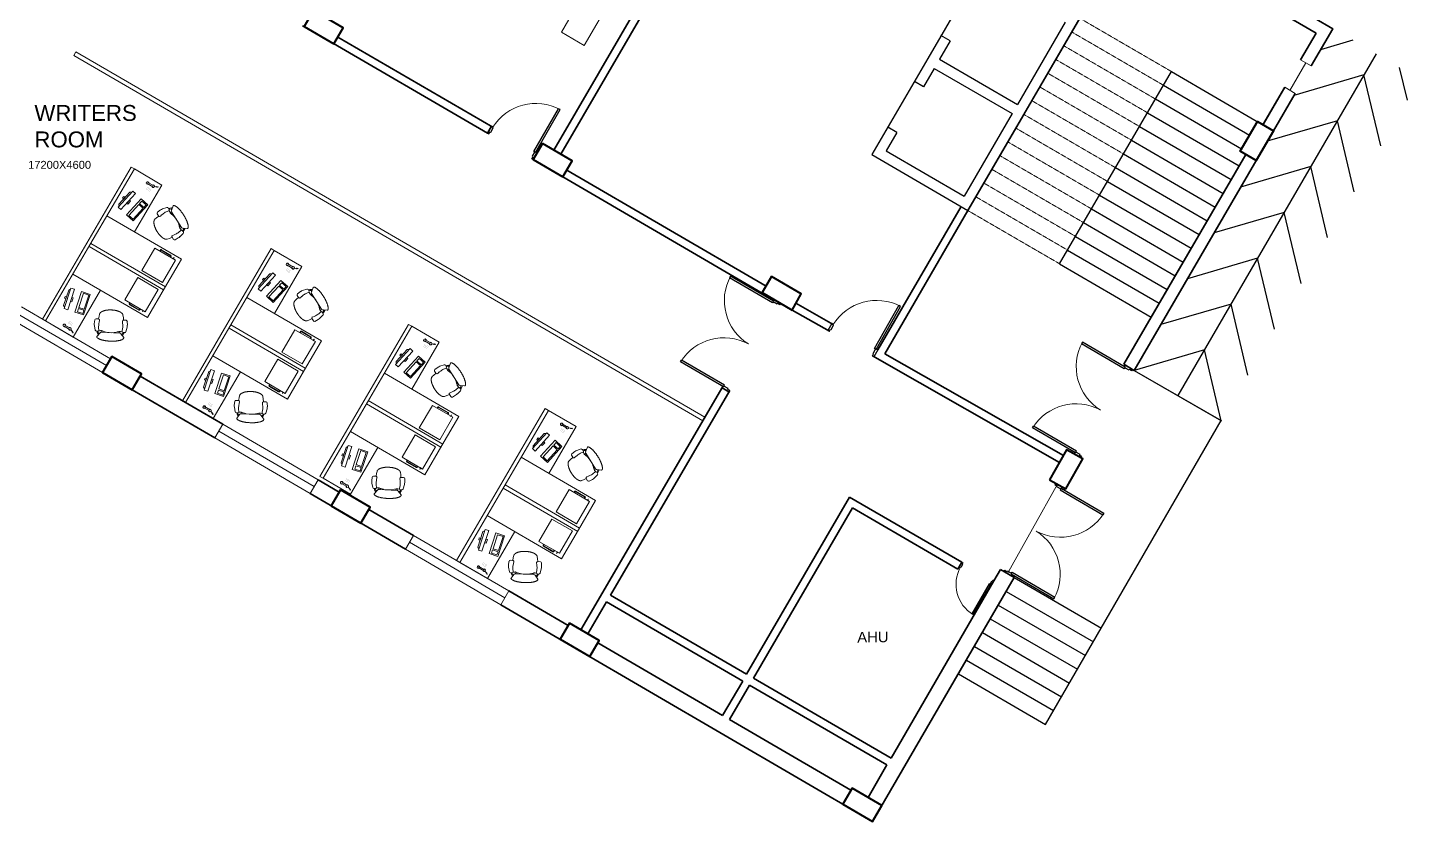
# Model space of a CAD drawing. Header units: inches. Extents: x 5 to 136470, y 9 to 138066.
# Drawn here: x 106682 to 132725, y 11605 to 26594 of the extents above; entities that cross this region are included whole.
import ezdxf

# ---------------------------------------------------------------- set-up
doc = ezdxf.new("R2010")
doc.units = ezdxf.units.IN
doc.header["$MEASUREMENT"] = 0
doc.linetypes.add('DASHED2', pattern=[9.525, 6.35, -3.175])
for name, color, linetype, lineweight in [('1', 7, 'Continuous', 35), ('A_COL', 250, 'Continuous', 40), ('A_ELE1', 250, 'Continuous', 20), ('A_WIN-DOR', 250, 'Continuous', 30), ('ABOVE', 252, 'DASHED2', 9), ('IG-Area', 250, 'Continuous', 30), ('partition', 253, 'Continuous', 5), ('SILL', 251, 'Continuous', 18), ('WINDOW', 252, 'Continuous', 15)]:
    doc.layers.add(name, color=color, linetype=linetype, lineweight=lineweight)
doc.layers.add('FURNITURE', color=253, linetype='Continuous', lineweight=5, transparency=0.05)
doc.styles.add('ROMANS', font='', dxfattribs={"width": 0.8})
doc.styles.get("Standard").update_dxf_attribs({"font": 'arial.ttf'})
doc.styles.get('ROMANS').set_extended_font_data('VNI-Avo')

# ---------------------------------------------------------------- blocks, each defined once
blk = doc.blocks.new('AP00XXXX$0$A$C53421247')
at = {"color": 0}
for p, q in [((82, 595), (83, 598)), ((82, 593), (82, 595)), ((140, 501), (82, 587)), ((83, 598), (85, 600)), ((85, 600), (87, 604)), ((87, 604), (90, 607)), ((90, 607), (92, 609)), ((92, 609), (95, 612)), ((95, 612), (99, 614)), ((99, 614), (103, 617)), ((103, 617), (106, 619)), ((106, 619), (111, 621)), ((111, 621), (115, 624)), ((115, 624), (120, 626)), ((120, 626), (126, 628)), ((126, 628), (132, 630)), ((132, 630), (137, 632)), ((137, 632), (144, 634)), ((144, 634), (149, 636)), ((149, 636), (157, 638)), ((157, 638), (163, 639)), ((163, 639), (170, 641)), ((170, 641), (178, 643)), ((178, 643), (186, 644)), ((186, 644), (194, 646)), ((194, 646), (202, 647)), ((202, 647), (210, 648)), ((210, 648), (219, 649)), ((219, 649), (227, 650)), ((227, 650), (236, 651)), ((236, 651), (245, 652)), ((245, 652), (254, 652)), ((254, 652), (263, 653)), ((263, 653), (273, 653)), ((273, 653), (282, 654)), ((282, 654), (292, 654)), ((292, 654), (302, 654)), ((302, 654), (311, 654)), ((311, 654), (321, 654)), ((321, 654), (331, 654)), ((331, 654), (341, 654)), ((341, 654), (351, 653)), ((351, 653), (361, 653)), ((361, 653), (371, 652)), ((371, 652), (381, 652)), ((381, 652), (390, 651)), ((390, 651), (401, 650)), ((401, 650), (410, 649)), ((410, 649), (420, 648)), ((420, 648), (430, 646)), ((430, 646), (439, 646)), ((439, 646), (449, 644)), ((449, 644), (458, 642)), ((458, 642), (468, 641)), ((468, 641), (477, 639)), ((477, 639), (486, 637)), ((486, 637), (495, 636)), ((495, 636), (504, 634)), ((504, 634), (513, 632)), ((513, 632), (520, 630)), ((520, 630), (529, 627)), ((529, 627), (537, 625)), ((537, 625), (545, 623)), ((545, 623), (552, 620)), ((552, 620), (559, 618)), ((559, 618), (566, 616)), ((566, 616), (573, 614)), ((573, 614), (580, 611)), ((580, 611), (586, 608)), ((586, 608), (592, 605)), ((592, 605), (597, 603)), ((597, 603), (603, 600)), ((603, 600), (608, 597)), ((608, 597), (613, 595)), ((613, 595), (617, 591)), ((617, 591), (621, 588)), ((621, 588), (625, 586)), ((625, 586), (629, 582)), ((629, 582), (632, 580)), ((632, 580), (635, 576)), ((2, 245), (0, 325)), ((7, 368), (36, 460)), ((90, 476), (63, 478)), ((73, 477), (80, 503)), ((80, 503), (99, 534)), ((95, 493), (93, 475)), ((113, 514), (95, 493)), ((97, 312), (98, 282)), ((99, 534), (115, 538)), ((113, 453), (100, 394)), ((120, 459), (111, 457)), ((127, 514), (113, 514)), ((123, 459), (120, 459)), ((145, 454), (123, 459)), ((134, 510), (127, 514)), ((151, 491), (140, 501)), ((160, 452), (145, 454)), ((165, 488), (151, 491)), ((168, 452), (160, 452)), ((166, 452), (165, 488)), ((550, 463), (165, 488)), ((184, 457), (168, 452)), ((255, 473), (184, 457)), ((195, 486), (192, 459)), ((264, 474), (255, 473)), ((327, 478), (264, 474)), ((373, 474), (327, 478)), ((434, 465), (373, 474)), ((461, 459), (434, 465)), ((496, 446), (461, 459)), ((529, 434), (496, 446)), ((520, 465), (518, 438)), ((545, 430), (529, 434)), ((545, 430), (550, 463)), ((564, 429), (545, 430)), ((550, 463), (564, 465)), ((564, 465), (576, 474)), ((588, 432), (564, 429)), ((576, 474), (643, 549)), ((585, 483), (591, 485)), ((591, 432), (588, 432)), ((591, 485), (604, 482)), ((597, 428), (591, 432)), ((595, 413), (600, 364)), ((604, 482), (620, 461)), ((618, 502), (606, 508)), ((633, 471), (618, 502)), ((620, 461), (621, 444)), ((650, 442), (623, 444)), ((636, 460), (633, 471)), ((635, 576), (637, 574)), ((638, 443), (636, 460)), ((637, 574), (639, 571)), ((639, 571), (641, 568)), ((641, 568), (642, 565)), ((642, 565), (643, 562)), ((643, 562), (644, 559)), ((644, 559), (645, 556)), ((645, 556), (645, 553)), ((690, 327), (673, 421)), ((26, 220), (76, 217)), ((83, 159), (80, 217)), ((90, 114), (83, 159)), ((90, 111), (90, 114)), ((90, 110), (90, 111)), ((91, 107), (90, 110)), ((92, 105), (91, 107)), ((92, 102), (92, 105)), ((93, 100), (92, 102)), ((94, 98), (93, 100)), ((95, 96), (94, 98)), ((96, 93), (95, 96)), ((97, 91), (96, 93)), ((99, 89), (97, 91)), ((98, 280), (103, 245)), ((100, 87), (99, 89)), ((101, 84), (100, 87)), ((103, 82), (101, 84)), ((105, 80), (103, 82)), ((107, 78), (105, 80)), ((109, 76), (107, 78)), ((111, 73), (109, 76)), ((113, 72), (111, 73)), ((116, 69), (113, 72)), ((118, 67), (116, 69)), ((120, 65), (118, 67)), ((123, 63), (120, 65)), ((125, 60), (123, 63)), ((128, 59), (125, 60)), ((132, 57), (128, 59)), ((135, 54), (132, 57)), ((138, 53), (135, 54)), ((141, 51), (138, 53)), ((144, 49), (141, 51)), ((148, 47), (144, 49)), ((151, 45), (148, 47)), ((155, 44), (151, 45)), ((158, 42), (155, 44)), ((162, 40), (158, 42)), ((165, 38), (162, 40)), ((169, 36), (165, 38)), ((173, 34), (169, 36)), ((178, 33), (173, 34)), ((182, 31), (178, 33)), ((186, 30), (182, 31)), ((190, 28), (186, 30)), ((194, 27), (190, 28)), ((199, 25), (194, 27)), ((204, 24), (199, 25)), ((207, 22), (204, 24)), ((212, 21), (207, 22)), ((217, 19), (212, 21)), ((221, 18), (217, 19)), ((226, 17), (221, 18)), ((231, 16), (226, 17)), ((236, 15), (231, 16)), ((241, 14), (236, 15)), ((246, 13), (241, 14)), ((250, 11), (246, 13)), ((256, 10), (250, 11)), ((261, 9), (256, 10)), ((266, 8), (261, 9)), ((271, 8), (266, 8)), ((276, 7), (271, 8)), ((281, 6), (276, 7)), ((287, 5), (281, 6)), ((291, 4), (287, 5)), ((297, 4), (291, 4)), ((302, 4), (297, 4)), ((307, 2), (302, 4)), ((313, 2), (307, 2)), ((318, 2), (313, 2)), ((323, 1), (318, 2)), ((328, 1), (323, 1)), ((334, 1), (328, 1)), ((339, 1), (334, 1)), ((344, 0), (339, 1)), ((350, 1), (344, 0)), ((356, 0), (350, 1)), ((360, 0), (356, 0)), ((366, 0), (360, 0)), ((371, 0), (366, 0)), ((376, 1), (371, 0)), ((382, 0), (376, 1)), ((387, 1), (382, 0)), ((392, 1), (387, 1)), ((397, 1), (392, 1)), ((402, 1), (397, 1)), ((407, 2), (402, 1)), ((412, 2), (407, 2)), ((417, 3), (412, 2)), ((423, 3), (417, 3)), ((427, 4), (423, 3)), ((432, 4), (427, 4)), ((437, 6), (432, 4)), ((442, 6), (437, 6)), ((447, 7), (442, 6)), ((451, 8), (447, 7)), ((455, 9), (451, 8)), ((460, 9), (455, 9)), ((465, 10), (460, 9)), ((469, 12), (465, 10)), ((474, 12), (469, 12)), ((478, 13), (474, 12)), ((482, 15), (478, 13)), ((486, 16), (482, 15)), ((490, 17), (486, 16)), ((494, 18), (490, 17)), ((498, 19), (494, 18)), ((502, 21), (498, 19)), ((506, 22), (502, 21)), ((510, 23), (506, 22)), ((514, 25), (510, 23)), ((517, 27), (514, 25)), ((520, 28), (517, 27)), ((524, 30), (520, 28)), ((528, 31), (524, 30)), ((530, 33), (528, 31)), ((533, 35), (530, 33)), ((537, 36), (533, 35)), ((539, 38), (537, 36)), ((542, 40), (539, 38)), ((545, 42), (542, 40)), ((547, 43), (545, 42)), ((550, 46), (547, 43)), ((552, 47), (550, 46)), ((555, 49), (552, 47)), ((557, 51), (555, 49)), ((559, 53), (557, 51)), ((561, 55), (559, 53)), ((563, 57), (561, 55)), ((565, 59), (563, 57)), ((567, 61), (565, 59)), ((568, 63), (567, 61)), ((569, 65), (568, 63)), ((571, 67), (569, 65)), ((572, 70), (571, 67)), ((573, 71), (572, 70)), ((574, 74), (573, 71)), ((575, 76), (574, 74)), ((576, 78), (575, 76)), ((577, 81), (576, 78)), ((577, 82), (590, 128)), ((577, 82), (577, 81)), ((588, 250), (580, 218)), ((593, 282), (588, 252)), ((590, 128), (600, 187)), ((602, 186), (655, 183)), ((682, 205), (691, 283))]:
    blk.add_line(p, q, dxfattribs=at)
for centre, radius, start, end in [((88, 591), 6.35, 164.3929, 214.029), ((153, 324), 152, 163.1174, 179.4456), ((60, 452), 25.4, 85.1777, 163.418), ((87, 451), 25.4, 6.3757, 85.1777), ((446, 342), 350, 171.2066, 184.7536), ((251, 353), 350, 348.2663, 1.8132), ((620, 418), 25.4, 85.208, 169.2349), ((620, 418), 25.4, 169.2349, 190.8913), ((638, 553), 6.35, 318.2555, 357.1149), ((648, 417), 25.4, 9.9024, 85.208), ((539, 300), 152, 353.5743, 9.9024), ((28, 245), 25.4, 180.1777, 266.5099), ((78, 242), 25.4, 266.5099, 4.8356), ((124, 283), 25.4, 182.6801, 187.8199), ((604, 212), 25.4, 165.2, 266.5099), ((563, 256), 25.4, 345.2, 350.3398), ((657, 209), 25.4, 266.5099, 353.5743)]:
    blk.add_arc(centre, radius, start, end, dxfattribs=at)
blk = doc.blocks.new('A$C7b2e77e3')
for p, q in [((66694, 16221), (65639, 14405)), ((68509, 15166), (66399, 11533)), ((67454, 13350), (68509, 15166)), ((68236, 15094), (67332, 13537)), ((73283, 14970), (72874, 14266)), ((66063, 14737), (65862, 14391)), ((66063, 14737), (65890, 14838)), ((72678, 14380), (72947, 14842)), ((73662, 14750), (73051, 14571)), ((65639, 14405), (64584, 12590)), ((65862, 14391), (67332, 13537)), ((74105, 14493), (70360, 8040)), ((65761, 14219), (65560, 13873)), ((65761, 14219), (67231, 13364)), ((68128, 10529), (70238, 14160)), ((70238, 14160), (71967, 13155)), ((73873, 14094), (72549, 13706)), ((74192, 12753), (73873, 14094)), ((74694, 13618), (74547, 14236)), ((65560, 13873), (65387, 13973)), ((70087, 13901), (71713, 12956)), ((71967, 13155), (72377, 13861)), ((72573, 13747), (69538, 8517)), ((69936, 13641), (71562, 12697)), ((67231, 13364), (66327, 11808)), ((66399, 11535), (67454, 13350)), ((67454, 13350), (66399, 11535)), ((69786, 13382), (71515, 12377)), ((65058, 13008), (64885, 13109)), ((69635, 13123), (71364, 12118)), ((73371, 13229), (72047, 12841)), ((73690, 11888), (73371, 13229)), ((65058, 13008), (64857, 12662)), ((69484, 12863), (71214, 11858)), ((64584, 12590), (66399, 11535)), ((64857, 12662), (66327, 11808)), ((69334, 12604), (71063, 11599)), ((69857, 9524), (71641, 12593)), ((69183, 12344), (70912, 11340)), ((72869, 12364), (71546, 11976)), ((73188, 11023), (72869, 12364)), ((69032, 12085), (70761, 11080)), ((68881, 11826), (70611, 10821)), ((68731, 11566), (70460, 10562)), ((72367, 11499), (71044, 11111)), ((72686, 10158), (72367, 11499)), ((68580, 11307), (70309, 10302)), ((68429, 11047), (70159, 10043)), ((68279, 10788), (70008, 9783)), ((68128, 10529), (69857, 9524)), ((71865, 10634), (70542, 10246)), ((72184, 9293), (71865, 10634)), ((71364, 9769), (70040, 9381)), ((71682, 8428), (71364, 9769)), ((70862, 8905), (69538, 8517)), ((71180, 7563), (70862, 8905)), ((69538, 8517), (71182, 7563)), ((69538, 8517), (71177, 7570)), ((67863, 1833), (71177, 7570)), ((67273, 4603), (68917, 3650)), ((67122, 4344), (68766, 3391)), ((66972, 4084), (68616, 3131)), ((66821, 3824), (68465, 2872)), ((66671, 3565), (68315, 2612)), ((66520, 3305), (68164, 2353)), ((66370, 3046), (68014, 2093)), ((66220, 2786), (67863, 1833))]:
    blk.add_line(p, q)
at = {"layer": '1'}
for p, q in [((58585, 12672), (61997, 18545)), ((58715, 12597), (62127, 18470)), ((73286, 14968), (69432, 17210)), ((72972, 14885), (69515, 16895)), ((53842, 15024), (54151, 14844)), ((72678, 14380), (72972, 14885)), ((72877, 14264), (73286, 14968)), ((54151, 14844), (54151, 14844)), ((54151, 14844), (57328, 12998)), ((54507, 14810), (57432, 13111)), ((71968, 13157), (72377, 13861)), ((72167, 13041), (72576, 13745)), ((57404, 13127), (57328, 12998)), ((69538, 8517), (72167, 13041)), ((71914, 13188), (71914, 13188)), ((69339, 8632), (71641, 12593)), ((58474, 12332), (58539, 12294)), ((58830, 12298), (62588, 10106)), ((58755, 12168), (62512, 9977)), ((66270, 11610), (64698, 8906)), ((66399, 11535), (64829, 8831)), ((62716, 9830), (62732, 9858)), ((62846, 9755), (62862, 9782)), ((63078, 9656), (63783, 9254)), ((63152, 9787), (63858, 9385)), ((64670, 8921), (64698, 8906)), ((64596, 8791), (68126, 6779)), ((64829, 8831), (68201, 6910)), ((69339, 8632), (69538, 8517)), ((50774, 8410), (52333, 7501)), ((50623, 8150), (52182, 7241)), ((59092, 3616), (61773, 8213)), ((59650, 4275), (61903, 8137)), ((61887, 8110), (61757, 8185)), ((68851, 7792), (68854, 7798)), ((54133, 6451), (54532, 6218)), ((53982, 6192), (55782, 5142)), ((62222, 2780), (64166, 6125)), ((64166, 6125), (66285, 4894)), ((55093, 5891), (55933, 5401)), ((62352, 2705), (64220, 5920)), ((64220, 5920), (66209, 4764)), ((66209, 4764), (66285, 4894)), ((66890, 4543), (67013, 4754)), ((67273, 4603), (67013, 4754)), ((64598, 0), (67273, 4603)), ((64947, 1197), (66890, 4542)), ((57733, 4351), (58851, 3699)), ((59650, 4275), (62222, 2780)), ((57582, 4092), (64598, 0)), ((59222, 3541), (59574, 4145)), ((59574, 4145), (62147, 2651)), ((58916, 3314), (58916, 3314)), ((59045, 3238), (59045, 3238)), ((59413, 3372), (61768, 1998)), ((61768, 1998), (62147, 2651)), ((62352, 2705), (64947, 1197)), ((61897, 1922), (62277, 2575)), ((62277, 2575), (64871, 1067)), ((61897, 1922), (64188, 587)), ((64515, 454), (64871, 1067)), ((64339, 151), (64339, 151)), ((64749, 259), (64749, 259))]:
    blk.add_line(p, q, dxfattribs=at)
at = {"layer": 'A_COL'}
for points in [[(54046, 15310), (53870, 15008), (54431, 14680), (54608, 14983)], [(71840, 12478), (71537, 12654), (71863, 13216), (72166, 13040)], [(58370, 12798), (58193, 12496), (58755, 12168), (58931, 12471)], [(62693, 10286), (62516, 9984), (63078, 9656), (63254, 9959)], [(50238, 8780), (50062, 8478), (50623, 8150), (50800, 8453)], [(67940, 6452), (68244, 6279), (68566, 6844), (68262, 7017)], [(54557, 6261), (54381, 5959), (54942, 5631), (55119, 5934)], [(58876, 3742), (58700, 3440), (59261, 3112), (59438, 3415)], [(64213, 630), (64037, 327), (64598, 0), (64774, 302)]]:
    blk.add_lwpolyline(points, close=True, dxfattribs=at)
at = {"layer": 'A_ELE1', "transparency": 33554687}
for centre, radius, start, end in [((58245, 12590), 966, 61.5725, 148.0883), ((62767, 9834), 966, 151.4929, 238.0087), ((64675, 8870), 966, 62.0665, 148.5823), ((61795, 8166), 966, 61.4931, 148.0088), ((61795, 8166), 966, 61.493, 61.4931), ((69409, 8588), 966, 151.5844, 238.1002), ((68439, 6919), 966, 61.5846, 148.1004), ((68439, 6919), 966, 61.58456610709226, 61.58460447965014), ((68145, 6332), 966, 241.4903, 328.006), ((67173, 4664), 966, 58.0058, 58.0059), ((67173, 4664), 966, 331.4901, 58.0058), ((66851, 4478), 676, 151.5846, 238.1004)]:
    blk.add_arc(centre, radius, start, end, dxfattribs=at)
at = {"layer": 'A_WIN-DOR', "transparency": 33554687}
for p, q in [((58203, 12649), (58673, 13457)), ((58234, 12630), (58705, 13439)), ((57404, 13128), (57329, 12998)), ((57356, 12982), (57379, 13022)), ((57379, 13022), (57391, 13015)), ((57391, 13015), (57437, 13094)), ((57432, 13112), (57404, 13128)), ((57425, 13101), (57432, 13112)), ((58166, 12512), (58189, 12551)), ((58193, 12496), (58166, 12512)), ((58177, 12558), (58223, 12637)), ((58189, 12551), (58177, 12558)), ((58269, 12625), (58193, 12496)), ((58241, 12641), (58257, 12670)), ((58241, 12641), (58269, 12625)), ((62709, 9792), (61901, 10263)), ((62727, 9824), (61919, 10295)), ((62716, 9830), (62688, 9847)), ((62716, 9830), (62732, 9858)), ((62799, 9766), (62720, 9812)), ((62732, 9858), (62862, 9782)), ((62806, 9778), (62799, 9766)), ((62846, 9755), (62806, 9778)), ((62862, 9782), (62846, 9755)), ((64632, 8928), (65095, 9741)), ((64664, 8910), (65127, 9723)), ((63829, 9401), (63755, 9270)), ((63857, 9385), (63829, 9401)), ((63851, 9374), (63857, 9385)), ((63783, 9254), (63806, 9294)), ((63806, 9294), (63817, 9287)), ((63817, 9287), (63863, 9367)), ((62256, 9015), (62256, 9015)), ((62256, 9015), (62256, 9015)), ((64607, 8838), (64652, 8917)), ((64698, 8906), (64624, 8775)), ((64670, 8921), (64687, 8950)), ((64670, 8921), (64698, 8906)), ((69350, 8546), (68542, 9016)), ((69369, 8578), (68559, 9048)), ((61784, 8207), (60976, 8678)), ((61803, 8238), (60995, 8709)), ((64596, 8791), (64619, 8831)), ((64624, 8775), (64596, 8791)), ((64619, 8831), (64607, 8838)), ((69358, 8584), (69329, 8601)), ((69358, 8584), (69374, 8612)), ((69374, 8612), (69503, 8537)), ((69441, 8520), (69362, 8566)), ((69448, 8532), (69441, 8520)), ((69487, 8509), (69448, 8532)), ((69503, 8537), (69487, 8509)), ((61773, 8213), (61745, 8230)), ((61773, 8213), (61757, 8185)), ((61757, 8185), (61887, 8110)), ((61870, 8172), (61791, 8218)), ((61863, 8160), (61870, 8172)), ((61903, 8137), (61863, 8160)), ((61887, 8110), (61903, 8137)), ((68898, 7769), (68898, 7769)), ((68898, 7769), (68898, 7769)), ((68428, 6959), (67619, 7429)), ((68447, 6991), (67638, 7461)), ((68417, 6966), (68389, 6982)), ((68417, 6966), (68401, 6938)), ((68401, 6938), (68531, 6863)), ((68514, 6925), (68435, 6971)), ((68507, 6913), (68514, 6925)), ((68547, 6890), (68507, 6913)), ((68531, 6863), (68547, 6890)), ((68054, 6389), (68037, 6361)), ((68037, 6361), (68077, 6338)), ((68183, 6313), (68054, 6389)), ((68077, 6338), (68070, 6326)), ((68070, 6326), (68149, 6280)), ((68138, 6260), (68945, 5789)), ((68156, 6292), (68964, 5820)), ((68167, 6285), (68183, 6313)), ((68167, 6285), (68195, 6269)), ((67684, 5483), (67684, 5483)), ((67684, 5483), (67684, 5483)), ((66251, 4792), (66232, 4803)), ((66256, 4799), (66251, 4792)), ((66296, 4850), (66264, 4795)), ((66304, 4882), (66288, 4855)), ((66288, 4855), (66296, 4850)), ((67078, 4716), (67094, 4744)), ((67208, 4641), (67078, 4716)), ((67094, 4744), (67134, 4721)), ((67134, 4721), (67141, 4733)), ((67141, 4733), (67220, 4687)), ((67231, 4706), (68039, 4235)), ((66800, 4483), (66471, 3917)), ((66822, 4470), (66493, 3904)), ((66818, 4462), (66806, 4443)), ((66846, 4530), (66814, 4475)), ((66818, 4462), (66837, 4451)), ((66837, 4451), (66890, 4542)), ((66855, 4526), (66846, 4530)), ((66871, 4553), (66855, 4526)), ((67224, 4668), (67208, 4641)), ((67213, 4675), (68021, 4203)), ((67224, 4668), (67252, 4652))]:
    blk.add_line(p, q, dxfattribs=at)
at = {"layer": 'A_WIN-DOR'}
for p, q in [((58705, 13439), (58673, 13457)), ((57329, 12998), (57356, 12982)), ((61919, 10295), (61901, 10263)), ((65127, 9723), (65095, 9741)), ((63755, 9270), (63783, 9254)), ((68559, 9048), (68542, 9016)), ((60976, 8678), (60995, 8709)), ((67619, 7429), (67638, 7461)), ((68964, 5820), (68945, 5789)), ((66232, 4803), (66285, 4894)), ((66285, 4894), (66304, 4882)), ((66871, 4553), (66890, 4542)), ((68021, 4203), (68039, 4235))]:
    blk.add_line(p, q, dxfattribs=at)
at = {"layer": 'A_WIN-DOR', "transparency": 33554687}
for points in [[(57425, 13101), (57437, 13094)], [(58234, 12630), (58203, 12649)], [(62727, 9824), (62709, 9792)], [(63851, 9374), (63863, 9367)], [(62256, 9015), (62256, 9015)], [(64664, 8910), (64632, 8928)], [(69369, 8578), (69350, 8546)], [(61784, 8207), (61803, 8238)], [(68898, 7769), (68898, 7769)], [(68428, 6959), (68447, 6991)], [(68156, 6292), (68138, 6260)], [(67684, 5483), (67684, 5483)], [(66256, 4799), (66264, 4795)], [(67213, 4675), (67231, 4706)], [(66822, 4470), (66800, 4483)]]:
    blk.add_lwpolyline(points, dxfattribs=at)
at = {"layer": 'ABOVE', "ltscale": 0.25}
for p, q in [((66399, 11533), (68509, 15165)), ((68509, 15165), (70238, 14160)), ((68358, 14906), (70087, 13901)), ((68207, 14646), (69936, 13641)), ((68056, 14387), (69786, 13382)), ((67906, 14127), (69635, 13123)), ((67755, 13868), (69484, 12863)), ((67604, 13609), (69334, 12604)), ((67454, 13349), (69183, 12344)), ((67303, 13090), (69032, 12085)), ((67152, 12830), (68881, 11826)), ((67001, 12571), (68731, 11566)), ((66851, 12312), (68580, 11307)), ((66700, 12052), (68429, 11047)), ((66549, 11793), (68279, 10788)), ((66399, 11533), (68128, 10529))]:
    blk.add_line(p, q, dxfattribs=at)
at = {"layer": 'FURNITURE'}
for p, q in [((61133, 19048), (58725, 14904)), ((61565, 18796), (59157, 14653)), ((58725, 14904), (59157, 14653)), ((49520, 14461), (49563, 14528)), ((50604, 12355), (49767, 10920)), ((50604, 12355), (49767, 10920)), ((50665, 12320), (49828, 10885)), ((50604, 12355), (50665, 12320)), ((51185, 12016), (50665, 12320)), ((51185, 12016), (50670, 11132)), ((50909, 12045), (51013, 11983)), ((50921, 12065), (51025, 12004)), ((51044, 11989), (51072, 11983)), ((51074, 11976), (51086, 11987)), ((51085, 11976), (51096, 11986)), ((51096, 11975), (51107, 11985)), ((51107, 11974), (51118, 11984)), ((50372, 11653), (50581, 11882)), ((50791, 11757), (50516, 11455)), ((50581, 11882), (50602, 11883)), ((50611, 11875), (50602, 11883)), ((50918, 11641), (50791, 11757)), ((50892, 11934), (50892, 11934)), ((50903, 11954), (50903, 11954)), ((50911, 11923), (50911, 11923)), ((50914, 11973), (50914, 11973)), ((50923, 11942), (50923, 11942)), ((50931, 11911), (50931, 11911)), ((50934, 11962), (50934, 11962)), ((50942, 11931), (50942, 11931)), ((50950, 11900), (50950, 11900)), ((50954, 11950), (50954, 11950)), ((50962, 11919), (50962, 11919)), ((50973, 11939), (50973, 11939)), ((50373, 11632), (50372, 11653)), ((50382, 11624), (50373, 11632)), ((50750, 11649), (50562, 11442)), ((50642, 11370), (50830, 11576)), ((50643, 11340), (50918, 11641)), ((50830, 11576), (50750, 11649)), ((50808, 11712), (50765, 11665)), ((50765, 11665), (50844, 11592)), ((50888, 11640), (50808, 11712)), ((50844, 11592), (50888, 11640)), ((50149, 11435), (51554, 10616)), ((50516, 11455), (50643, 11340)), ((50562, 11442), (50642, 11370)), ((48930, 9485), (49767, 10920)), ((48930, 9485), (49767, 10920)), ((48930, 9485), (49767, 10920)), ((48991, 9450), (49828, 10885)), ((48991, 9450), (49828, 10885)), ((49810, 10854), (51215, 10035)), ((49846, 10915), (51251, 10096)), ((51146, 10771), (51156, 10789)), ((51146, 10771), (51146, 10771)), ((51155, 10766), (51165, 10784)), ((51155, 10766), (51155, 10766)), ((51172, 10786), (51349, 10682)), ((51177, 10794), (51354, 10691)), ((53246, 10815), (52409, 9380)), ((53246, 10815), (52409, 9380)), ((53307, 10779), (52470, 9344)), ((53246, 10815), (53307, 10779)), ((53827, 10476), (53307, 10779)), ((51554, 10616), (51233, 10066)), ((51350, 10675), (51340, 10658)), ((51340, 10658), (51340, 10658)), ((51359, 10670), (51349, 10653)), ((51349, 10653), (51349, 10653)), ((51392, 10628), (51392, 10628)), ((51395, 10628), (51392, 10628)), ((51392, 10628), (51413, 10616)), ((51392, 10628), (51413, 10616)), ((51396, 10628), (51395, 10628)), ((51395, 10628), (51412, 10618)), ((51396, 10628), (51411, 10619)), ((51403, 10625), (51405, 10629)), ((51405, 10629), (51407, 10632)), ((51405, 10629), (51405, 10629)), ((51405, 10629), (51407, 10628)), ((51407, 10627), (51405, 10624)), ((51407, 10632), (51406, 10630)), ((51406, 10630), (51406, 10630)), ((51414, 10643), (51407, 10632)), ((51407, 10632), (51413, 10643)), ((51409, 10630), (51407, 10628)), ((51407, 10628), (51407, 10627)), ((51409, 10631), (51408, 10629)), ((51408, 10629), (51408, 10629)), ((51415, 10642), (51409, 10631)), ((51415, 10642), (51409, 10630)), ((51411, 10639), (51413, 10638)), ((51411, 10638), (51411, 10638)), ((51411, 10619), (51411, 10619)), ((51412, 10637), (51413, 10637)), ((51412, 10618), (51413, 10616)), ((51413, 10643), (51415, 10646)), ((51413, 10616), (51413, 10616)), ((51415, 10645), (51414, 10643)), ((51414, 10645), (51415, 10645)), ((51414, 10643), (51416, 10642)), ((51415, 10646), (51417, 10644)), ((51416, 10644), (51415, 10642)), ((51417, 10644), (51415, 10642)), ((51416, 10643), (51416, 10644)), ((53827, 10476), (53311, 9591)), ((53550, 10504), (53655, 10443)), ((53556, 10433), (53556, 10433)), ((53562, 10525), (53667, 10464)), ((53576, 10421), (53576, 10421)), ((53686, 10449), (53714, 10442)), ((53716, 10436), (53727, 10446)), ((53727, 10435), (53738, 10445)), ((53737, 10434), (53749, 10445)), ((53748, 10434), (53760, 10444)), ((49507, 10334), (50912, 9515)), ((53014, 10113), (53222, 10341)), ((53433, 10216), (53158, 9915)), ((53222, 10341), (53244, 10342)), ((53253, 10334), (53244, 10342)), ((53450, 10172), (53406, 10124)), ((53560, 10101), (53433, 10216)), ((53529, 10099), (53450, 10172)), ((53533, 10393), (53533, 10393)), ((53545, 10413), (53545, 10413)), ((53553, 10382), (53553, 10382)), ((53564, 10402), (53564, 10402)), ((53572, 10370), (53572, 10370)), ((53584, 10390), (53584, 10390)), ((53592, 10359), (53592, 10359)), ((53595, 10410), (53595, 10410)), ((53603, 10379), (53603, 10379)), ((53615, 10398), (53615, 10398)), ((49427, 10033), (49331, 9739)), ((49446, 10043), (49427, 10033)), ((49458, 10039), (49446, 10043)), ((49511, 9146), (50027, 10031)), ((49543, 9617), (49670, 10005)), ((49617, 9706), (49704, 9971)), ((49670, 10005), (49834, 9952)), ((49704, 9971), (49806, 9938)), ((49834, 9952), (49706, 9564)), ((49806, 9938), (49719, 9673)), ((50912, 9515), (51233, 10066)), ((53015, 10091), (53014, 10113)), ((53024, 10083), (53015, 10091)), ((53158, 9915), (53285, 9799)), ((53392, 10108), (53204, 9902)), ((53204, 9902), (53283, 9829)), ((53283, 9829), (53471, 10036)), ((53285, 9799), (53560, 10101)), ((53471, 10036), (53392, 10108)), ((53406, 10124), (53486, 10052)), ((53486, 10052), (53529, 10099)), ((49331, 9739), (49340, 9720)), ((49352, 9716), (49340, 9720)), ((49591, 9624), (49611, 9686)), ((49611, 9686), (49713, 9652)), ((49719, 9673), (49617, 9706)), ((49713, 9652), (49693, 9591)), ((50576, 9794), (50566, 9776)), ((50571, 9756), (50748, 9652)), ((50584, 9789), (50574, 9771)), ((50576, 9794), (50576, 9794)), ((50576, 9764), (50753, 9661)), ((50584, 9789), (50584, 9789)), ((50760, 9663), (50770, 9680)), ((50768, 9658), (50779, 9675)), ((50770, 9680), (50770, 9680)), ((50779, 9675), (50779, 9675)), ((50822, 9650), (50822, 9650)), ((50823, 9648), (50822, 9650)), ((50822, 9650), (50842, 9638)), ((50822, 9650), (50842, 9638)), ((50823, 9648), (50840, 9638)), ((50823, 9647), (50824, 9647)), ((50823, 9647), (50839, 9638)), ((50827, 9638), (50826, 9635)), ((50826, 9635), (50827, 9637)), ((50828, 9638), (50827, 9638)), ((50827, 9638), (50829, 9637)), ((50827, 9637), (50827, 9637)), ((50830, 9642), (50828, 9638)), ((50828, 9634), (50829, 9637)), ((50828, 9634), (50829, 9636)), ((50829, 9637), (50830, 9637)), ((50829, 9636), (50829, 9636)), ((50830, 9637), (50832, 9641)), ((50839, 9638), (50839, 9638)), ((50840, 9638), (50842, 9638)), ((50842, 9638), (50842, 9638)), ((52791, 9895), (54196, 9076)), ((48930, 9485), (48991, 9450)), ((49511, 9146), (48991, 9450)), ((49416, 9403), (49416, 9403)), ((49427, 9423), (49427, 9423)), ((49435, 9392), (49435, 9392)), ((49439, 9443), (49439, 9443)), ((49447, 9412), (49447, 9412)), ((49455, 9380), (49455, 9380)), ((49458, 9431), (49458, 9431)), ((49466, 9400), (49466, 9400)), ((49478, 9420), (49478, 9420)), ((49486, 9389), (49486, 9389)), ((49497, 9408), (49497, 9408)), ((49706, 9564), (49543, 9617)), ((49693, 9591), (49591, 9624)), ((50818, 9622), (50819, 9624)), ((50819, 9624), (50818, 9622)), ((50818, 9622), (50818, 9622)), ((50818, 9622), (50820, 9620)), ((50819, 9624), (50826, 9635)), ((50826, 9635), (50819, 9624)), ((50819, 9624), (50821, 9623)), ((50820, 9621), (50821, 9623)), ((50820, 9620), (50821, 9623)), ((50820, 9621), (50820, 9621)), ((50821, 9623), (50828, 9634)), ((50821, 9623), (50828, 9634)), ((50822, 9629), (50822, 9629)), ((50822, 9628), (50824, 9627)), ((50824, 9628), (50824, 9628)), ((51572, 7944), (52409, 9380)), ((51572, 7944), (52409, 9380)), ((51572, 7944), (52409, 9380)), ((55840, 9385), (55003, 7950)), ((55840, 9385), (55003, 7950)), ((55840, 9385), (55900, 9350)), ((49338, 9353), (49443, 9291)), ((49351, 9373), (49455, 9312)), ((49465, 9283), (49485, 9261)), ((49475, 9369), (49475, 9369)), ((49492, 9263), (49488, 9248)), ((49497, 9254), (49494, 9239)), ((49503, 9245), (49500, 9230)), ((49509, 9236), (49506, 9221)), ((51633, 7909), (52470, 9344)), ((51633, 7909), (52470, 9344)), ((52452, 9314), (53857, 8495)), ((52487, 9375), (53892, 8555)), ((53788, 9231), (53798, 9248)), ((53788, 9231), (53788, 9231)), ((53796, 9226), (53806, 9243)), ((53796, 9226), (53796, 9226)), ((53813, 9245), (53990, 9142)), ((53818, 9254), (53995, 9150)), ((53992, 9135), (53982, 9118)), ((53982, 9118), (53982, 9118)), ((54001, 9130), (53990, 9112)), ((55900, 9350), (55063, 7915)), ((56421, 9046), (55900, 9350)), ((54196, 9076), (53875, 8525)), ((53990, 9112), (53990, 9112)), ((54034, 9087), (54034, 9088)), ((54037, 9087), (54034, 9088)), ((54034, 9088), (54055, 9076)), ((54034, 9087), (54054, 9075)), ((54037, 9087), (54037, 9087)), ((54037, 9087), (54053, 9078)), ((54037, 9087), (54053, 9078)), ((54044, 9084), (54047, 9088)), ((54049, 9087), (54046, 9083)), ((54047, 9088), (54048, 9091)), ((54047, 9089), (54048, 9089)), ((54047, 9088), (54047, 9088)), ((54047, 9088), (54049, 9087)), ((54048, 9091), (54055, 9102)), ((54049, 9091), (54048, 9089)), ((54055, 9102), (54049, 9091)), ((54050, 9090), (54049, 9088)), ((54050, 9090), (54049, 9087)), ((54049, 9088), (54049, 9088)), ((54049, 9087), (54049, 9087)), ((54057, 9101), (54050, 9090)), ((54057, 9101), (54050, 9090)), ((54052, 9097), (54052, 9097)), ((54053, 9098), (54055, 9097)), ((54053, 9078), (54055, 9076)), ((54053, 9078), (54053, 9078)), ((54054, 9096), (54054, 9096)), ((54054, 9075), (54055, 9076)), ((54055, 9102), (54056, 9105)), ((54056, 9104), (54055, 9102)), ((54055, 9103), (54057, 9102)), ((54056, 9105), (54059, 9104)), ((54056, 9104), (54056, 9104)), ((54059, 9104), (54057, 9101)), ((54058, 9103), (54057, 9101)), ((54058, 9103), (54058, 9103)), ((55607, 8683), (55816, 8912)), ((55816, 8912), (55837, 8913)), ((55846, 8904), (55837, 8913)), ((56421, 9046), (55905, 8162)), ((56127, 8964), (56127, 8964)), ((56138, 8984), (56138, 8984)), ((56144, 9074), (56248, 9013)), ((56146, 8952), (56146, 8952)), ((56150, 9003), (56150, 9003)), ((56156, 9095), (56261, 9034)), ((56158, 8972), (56158, 8972)), ((56166, 8941), (56166, 8941)), ((56169, 8992), (56169, 8992)), ((56178, 8961), (56178, 8961)), ((56186, 8930), (56186, 8930)), ((56189, 8980), (56189, 8980)), ((56197, 8949), (56197, 8949)), ((56209, 8969), (56209, 8969)), ((56279, 9019), (56308, 9013)), ((56309, 9006), (56321, 9016)), ((56320, 9006), (56332, 9016)), ((56331, 9005), (56343, 9015)), ((56342, 9004), (56353, 9014)), ((52149, 8794), (53553, 7974)), ((55608, 8662), (55607, 8683)), ((55618, 8653), (55608, 8662)), ((56026, 8787), (55751, 8485)), ((55986, 8679), (55797, 8472)), ((55877, 8400), (56065, 8606)), ((55878, 8369), (56153, 8671)), ((56065, 8606), (55986, 8679)), ((56044, 8742), (56000, 8694)), ((56000, 8694), (56079, 8622)), ((56153, 8671), (56026, 8787)), ((56123, 8670), (56044, 8742)), ((56079, 8622), (56123, 8670)), ((52069, 8492), (51972, 8198)), ((52088, 8502), (52069, 8492)), ((52100, 8498), (52088, 8502)), ((52153, 7606), (52669, 8490)), ((52185, 8077), (52312, 8465)), ((52259, 8165), (52346, 8431)), ((52312, 8465), (52475, 8411)), ((52346, 8431), (52448, 8397)), ((52475, 8411), (52348, 8023)), ((52448, 8397), (52361, 8132)), ((53553, 7974), (53875, 8525)), ((55385, 8465), (56789, 7646)), ((55751, 8485), (55878, 8369)), ((55797, 8472), (55877, 8400)), ((51972, 8198), (51982, 8179)), ((51994, 8175), (51982, 8179)), ((52348, 8023), (52185, 8077)), ((52232, 8084), (52252, 8145)), ((52334, 8050), (52232, 8084)), ((52252, 8145), (52354, 8111)), ((52361, 8132), (52259, 8165)), ((52354, 8111), (52334, 8050)), ((53217, 8253), (53207, 8236)), ((53213, 8215), (53389, 8112)), ((53226, 8248), (53216, 8231)), ((53217, 8253), (53217, 8253)), ((53218, 8224), (53395, 8121)), ((53226, 8248), (53226, 8248)), ((53401, 8122), (53412, 8140)), ((53410, 8117), (53420, 8135)), ((53412, 8140), (53412, 8140)), ((53420, 8135), (53420, 8135)), ((53461, 8084), (53459, 8081)), ((53459, 8081), (53461, 8080)), ((53460, 8082), (53461, 8083)), ((53460, 8082), (53460, 8082)), ((53461, 8083), (53468, 8095)), ((53467, 8095), (53461, 8084)), ((53461, 8083), (53463, 8082)), ((53461, 8080), (53463, 8082)), ((53462, 8081), (53463, 8082)), ((53462, 8081), (53462, 8081)), ((53463, 8109), (53463, 8109)), ((53465, 8107), (53463, 8109)), ((53463, 8109), (53484, 8097)), ((53463, 8109), (53484, 8097)), ((53463, 8082), (53469, 8094)), ((53463, 8082), (53469, 8094)), ((53463, 8087), (53465, 8086)), ((53464, 8088), (53464, 8088)), ((53465, 8106), (53465, 8107)), ((53465, 8107), (53481, 8097)), ((53465, 8106), (53481, 8097)), ((53465, 8087), (53466, 8087)), ((53469, 8097), (53467, 8095)), ((53468, 8097), (53469, 8096)), ((53468, 8095), (53469, 8096)), ((53471, 8102), (53469, 8098)), ((53469, 8098), (53469, 8097)), ((53469, 8097), (53471, 8096)), ((53469, 8094), (53471, 8096)), ((53469, 8094), (53470, 8095)), ((53470, 8095), (53470, 8095)), ((53471, 8097), (53473, 8101)), ((53471, 8096), (53471, 8097)), ((53481, 8097), (53481, 8098)), ((53481, 8097), (53484, 8097)), ((53484, 8097), (53484, 8097)), ((51572, 7944), (51633, 7909)), ((52153, 7606), (51633, 7909)), ((51992, 7833), (52097, 7772)), ((52057, 7863), (52057, 7863)), ((52069, 7882), (52069, 7882)), ((52077, 7851), (52077, 7851)), ((52080, 7902), (52080, 7902)), ((52088, 7871), (52088, 7871)), ((52096, 7840), (52096, 7840)), ((52100, 7891), (52100, 7891)), ((52108, 7859), (52108, 7859)), ((52116, 7828), (52116, 7828)), ((52119, 7879), (52119, 7879)), ((52128, 7848), (52128, 7848)), ((52139, 7868), (52139, 7868)), ((54166, 6515), (55003, 7950)), ((54166, 6515), (55003, 7950)), ((54166, 6515), (55003, 7950)), ((54226, 6479), (55063, 7915)), ((54226, 6479), (55063, 7915)), ((55046, 7884), (56450, 7065)), ((55081, 7945), (56486, 7126)), ((56381, 7801), (56391, 7819)), ((56390, 7796), (56400, 7814)), ((56407, 7815), (56584, 7712)), ((56412, 7824), (56589, 7721)), ((51980, 7812), (52085, 7751)), ((52107, 7742), (52126, 7720)), ((52133, 7722), (52130, 7707)), ((52139, 7713), (52136, 7698)), ((52145, 7704), (52142, 7689)), ((52151, 7695), (52148, 7680)), ((56381, 7801), (56381, 7801)), ((56390, 7796), (56390, 7796)), ((56789, 7646), (56468, 7095)), ((56586, 7705), (56575, 7688)), ((56575, 7688), (56575, 7688)), ((56594, 7700), (56584, 7683)), ((56584, 7683), (56584, 7683)), ((56627, 7658), (56628, 7658)), ((56627, 7658), (56648, 7646)), ((56630, 7658), (56628, 7658)), ((56628, 7658), (56648, 7646)), ((56630, 7658), (56647, 7648)), ((56631, 7658), (56631, 7658)), ((56631, 7658), (56646, 7649)), ((56638, 7655), (56640, 7658)), ((56640, 7658), (56641, 7659)), ((56642, 7657), (56640, 7653)), ((56642, 7661), (56641, 7660)), ((56641, 7659), (56642, 7661)), ((56641, 7660), (56641, 7660)), ((56641, 7659), (56643, 7658)), ((56649, 7673), (56642, 7661)), ((56642, 7661), (56649, 7673)), ((56643, 7658), (56642, 7657)), ((56644, 7660), (56643, 7659)), ((56644, 7660), (56643, 7658)), ((56643, 7659), (56643, 7659)), ((56651, 7672), (56644, 7660)), ((56651, 7672), (56644, 7660)), ((56646, 7669), (56648, 7668)), ((56646, 7668), (56646, 7668)), ((56646, 7649), (56646, 7648)), ((56647, 7648), (56648, 7646)), ((56648, 7667), (56648, 7667)), ((56648, 7646), (56648, 7646)), ((56649, 7673), (56650, 7675)), ((56650, 7674), (56649, 7673)), ((56649, 7673), (56651, 7672)), ((56650, 7675), (56652, 7674)), ((56650, 7674), (56650, 7674)), ((56652, 7674), (56651, 7672)), ((56652, 7673), (56651, 7672)), ((56652, 7673), (56652, 7673)), ((58422, 7796), (57585, 6361)), ((58422, 7796), (57585, 6361)), ((58483, 7760), (57646, 6325)), ((58422, 7796), (58483, 7760)), ((59003, 7457), (58483, 7760)), ((54742, 7364), (56147, 6545)), ((58190, 7094), (58399, 7322)), ((58399, 7322), (58420, 7323)), ((58429, 7315), (58420, 7323)), ((59003, 7457), (58487, 6572)), ((58709, 7374), (58709, 7374)), ((58721, 7394), (58721, 7394)), ((58726, 7485), (58831, 7424)), ((58729, 7363), (58729, 7363)), ((58732, 7414), (58732, 7414)), ((58739, 7506), (58843, 7445)), ((58740, 7383), (58740, 7383)), ((58749, 7352), (58749, 7352)), ((58752, 7402), (58752, 7402)), ((58760, 7371), (58760, 7371)), ((58768, 7340), (58768, 7340)), ((58772, 7391), (58772, 7391)), ((58780, 7360), (58780, 7360)), ((58791, 7379), (58791, 7379)), ((58862, 7430), (58890, 7424)), ((58892, 7417), (58903, 7427)), ((58903, 7416), (58914, 7426)), ((58914, 7415), (58925, 7426)), ((58924, 7415), (58936, 7425)), ((54662, 7063), (54566, 6769)), ((54681, 7072), (54662, 7063)), ((54693, 7069), (54681, 7072)), ((54747, 6176), (55263, 7061)), ((54778, 6647), (54905, 7035)), ((54905, 7035), (55069, 6981)), ((56147, 6545), (56468, 7095)), ((58191, 7072), (58190, 7094)), ((58200, 7064), (58191, 7072)), ((58609, 7197), (58334, 6896)), ((58568, 7089), (58380, 6883)), ((58461, 6780), (58736, 7082)), ((58648, 7017), (58568, 7089)), ((58626, 7153), (58583, 7105)), ((58583, 7105), (58662, 7033)), ((58736, 7082), (58609, 7197)), ((58705, 7080), (58626, 7153)), ((58662, 7033), (58705, 7080)), ((54853, 6736), (54940, 7001)), ((54940, 7001), (55042, 6968)), ((55069, 6981), (54942, 6594)), ((55042, 6968), (54955, 6702)), ((55811, 6823), (55801, 6806)), ((55806, 6786), (55983, 6682)), ((55820, 6818), (55809, 6801)), ((55811, 6823), (55811, 6823)), ((55811, 6794), (55988, 6691)), ((55820, 6818), (55820, 6818)), ((57967, 6876), (59372, 6057)), ((58334, 6896), (58461, 6780)), ((58380, 6883), (58459, 6810)), ((58459, 6810), (58648, 7017)), ((54166, 6515), (54226, 6479)), ((54566, 6769), (54576, 6750)), ((54587, 6746), (54576, 6750)), ((54942, 6594), (54778, 6647)), ((54826, 6654), (54846, 6715)), ((54928, 6621), (54826, 6654)), ((54846, 6715), (54948, 6682)), ((54955, 6702), (54853, 6736)), ((54948, 6682), (54928, 6621)), ((55995, 6693), (56005, 6710)), ((56004, 6688), (56014, 6705)), ((56005, 6710), (56005, 6710)), ((56014, 6705), (56014, 6705)), ((56054, 6654), (56053, 6651)), ((56053, 6652), (56054, 6652)), ((56053, 6651), (56055, 6650)), ((56061, 6665), (56054, 6654)), ((56054, 6654), (56056, 6652)), ((56054, 6652), (56055, 6654)), ((56055, 6654), (56061, 6665)), ((56055, 6651), (56056, 6653)), ((56055, 6650), (56057, 6653)), ((56056, 6651), (56055, 6651)), ((56056, 6653), (56063, 6664)), ((56057, 6680), (56057, 6680)), ((56058, 6677), (56057, 6680)), ((56057, 6680), (56078, 6667)), ((56057, 6680), (56078, 6668)), ((56057, 6653), (56063, 6664)), ((56057, 6659), (56057, 6659)), ((56057, 6658), (56059, 6657)), ((56058, 6677), (56075, 6668)), ((56059, 6677), (56059, 6677)), ((56059, 6677), (56074, 6668)), ((56059, 6658), (56059, 6658)), ((56063, 6668), (56061, 6665)), ((56061, 6665), (56062, 6667)), ((56062, 6667), (56062, 6667)), ((56065, 6672), (56063, 6668)), ((56063, 6668), (56063, 6668)), ((56063, 6668), (56065, 6667)), ((56063, 6664), (56065, 6667)), ((56063, 6664), (56064, 6666)), ((56064, 6666), (56064, 6666)), ((56065, 6667), (56067, 6671)), ((56065, 6667), (56065, 6667)), ((56074, 6668), (56074, 6668)), ((56075, 6668), (56078, 6667)), ((56078, 6668), (56078, 6667)), ((54747, 6176), (54226, 6479)), ((54574, 6382), (54678, 6321)), ((54586, 6403), (54691, 6342)), ((54651, 6433), (54651, 6433)), ((54662, 6453), (54662, 6453)), ((54670, 6422), (54670, 6422)), ((54674, 6472), (54674, 6472)), ((54682, 6441), (54682, 6441)), ((54690, 6410), (54690, 6410)), ((54693, 6461), (54693, 6461)), ((54701, 6312), (54720, 6291)), ((54702, 6430), (54702, 6430)), ((54710, 6399), (54710, 6399)), ((54713, 6450), (54713, 6450)), ((54721, 6418), (54721, 6418)), ((54727, 6293), (54724, 6278)), ((54733, 6284), (54730, 6269)), ((54733, 6438), (54733, 6438)), ((54739, 6275), (54735, 6260)), ((54745, 6265), (54741, 6250)), ((56748, 4926), (57585, 6361)), ((56748, 4926), (57585, 6361)), ((56748, 4926), (57585, 6361)), ((56809, 4890), (57646, 6325)), ((56809, 4890), (57646, 6325)), ((57628, 6295), (59033, 5476)), ((57664, 6356), (59068, 5536)), ((58964, 6212), (58974, 6229)), ((58964, 6212), (58964, 6212)), ((58972, 6207), (58983, 6224)), ((58972, 6207), (58972, 6207)), ((58989, 6226), (59166, 6123)), ((58994, 6235), (59171, 6131)), ((59372, 6057), (59051, 5506)), ((59168, 6116), (59158, 6099)), ((59158, 6099), (59158, 6099)), ((59177, 6111), (59167, 6094)), ((59167, 6094), (59167, 6094)), ((59210, 6068), (59210, 6069)), ((59213, 6068), (59210, 6069)), ((59210, 6069), (59231, 6057)), ((59210, 6068), (59231, 6056)), ((59213, 6069), (59213, 6068)), ((59213, 6069), (59229, 6059)), ((59213, 6068), (59229, 6059)), ((59221, 6065), (59223, 6069)), ((59223, 6069), (59225, 6072)), ((59223, 6069), (59223, 6069)), ((59223, 6069), (59225, 6068)), ((59225, 6068), (59223, 6064)), ((59225, 6072), (59224, 6070)), ((59224, 6070), (59224, 6070)), ((59231, 6083), (59225, 6072)), ((59225, 6072), (59231, 6083)), ((59226, 6071), (59225, 6069)), ((59227, 6071), (59225, 6068)), ((59226, 6069), (59225, 6069)), ((59225, 6068), (59225, 6068)), ((59233, 6082), (59226, 6071)), ((59233, 6082), (59227, 6071)), ((59228, 6079), (59229, 6078)), ((59229, 6079), (59231, 6078)), ((59229, 6059), (59231, 6057)), ((59229, 6059), (59229, 6059)), ((59230, 6077), (59230, 6077)), ((59231, 6083), (59233, 6086)), ((59232, 6085), (59231, 6083)), ((59231, 6084), (59233, 6083)), ((59231, 6056), (59231, 6057)), ((59232, 6085), (59232, 6085)), ((59233, 6086), (59235, 6085)), ((59235, 6085), (59233, 6082)), ((59234, 6084), (59233, 6082)), ((59234, 6084), (59234, 6084)), ((57325, 5775), (58730, 4955)), ((57245, 5473), (57149, 5179)), ((57264, 5483), (57245, 5473)), ((57276, 5479), (57264, 5483)), ((57329, 4587), (57845, 5471)), ((58730, 4955), (59051, 5506)), ((57361, 5058), (57488, 5446)), ((57435, 5146), (57522, 5412)), ((57488, 5446), (57651, 5392)), ((57522, 5412), (57624, 5378)), ((57651, 5392), (57524, 5004)), ((57624, 5378), (57537, 5113)), ((58393, 5234), (58383, 5217)), ((58402, 5229), (58392, 5212)), ((58393, 5234), (58393, 5234)), ((58402, 5229), (58402, 5229)), ((57149, 5179), (57158, 5160)), ((57170, 5156), (57158, 5160)), ((57524, 5004), (57361, 5058)), ((57408, 5065), (57428, 5126)), ((57510, 5031), (57408, 5065)), ((57428, 5126), (57531, 5093)), ((57537, 5113), (57435, 5146)), ((57531, 5093), (57510, 5031)), ((58389, 5196), (58566, 5093)), ((58394, 5205), (58571, 5102)), ((58578, 5103), (58588, 5121)), ((58586, 5098), (58596, 5116)), ((58588, 5121), (58588, 5121)), ((58596, 5116), (58596, 5116)), ((58636, 5063), (58637, 5065)), ((58637, 5065), (58636, 5062)), ((58636, 5063), (58636, 5063)), ((58636, 5062), (58638, 5061)), ((58637, 5065), (58644, 5076)), ((58644, 5076), (58637, 5065)), ((58637, 5064), (58639, 5063)), ((58638, 5062), (58639, 5063)), ((58638, 5061), (58639, 5063)), ((58638, 5062), (58638, 5062)), ((58640, 5090), (58639, 5090)), ((58641, 5088), (58639, 5090)), ((58639, 5090), (58660, 5078)), ((58639, 5063), (58645, 5075)), ((58639, 5063), (58646, 5075)), ((58639, 5069), (58641, 5067)), ((58640, 5090), (58660, 5078)), ((58640, 5069), (58640, 5069)), ((58641, 5087), (58641, 5088)), ((58641, 5088), (58657, 5078)), ((58641, 5087), (58657, 5078)), ((58642, 5068), (58642, 5068)), ((58644, 5076), (58645, 5078)), ((58645, 5078), (58644, 5076)), ((58648, 5083), (58645, 5079)), ((58645, 5079), (58645, 5078)), ((58645, 5078), (58645, 5078)), ((58645, 5078), (58647, 5077)), ((58645, 5075), (58646, 5077)), ((58647, 5076), (58646, 5077)), ((58646, 5075), (58647, 5077)), ((58647, 5078), (58650, 5082)), ((58647, 5077), (58647, 5078)), ((58657, 5078), (58657, 5079)), ((58657, 5078), (58660, 5078)), ((58660, 5078), (58660, 5078)), ((56748, 4926), (56809, 4890)), ((57329, 4587), (56809, 4890)), ((57156, 4793), (57261, 4732)), ((57168, 4814), (57273, 4753)), ((57233, 4844), (57233, 4844)), ((57245, 4863), (57245, 4863)), ((57253, 4832), (57253, 4832)), ((57256, 4883), (57256, 4883)), ((57264, 4852), (57264, 4852)), ((57273, 4821), (57273, 4821)), ((57276, 4872), (57276, 4872)), ((57283, 4723), (57303, 4702)), ((57284, 4841), (57284, 4841)), ((57292, 4809), (57292, 4809)), ((57296, 4860), (57296, 4860)), ((57304, 4829), (57304, 4829)), ((57309, 4703), (57306, 4688)), ((57315, 4694), (57312, 4679)), ((57315, 4849), (57315, 4849)), ((57321, 4685), (57318, 4670)), ((57327, 4676), (57324, 4661))]:
    blk.add_line(p, q, dxfattribs=at)
for points in [[(50411, 11551), (50686, 11853), (50634, 11900), (50359, 11598)], [(50464, 11754), (50489, 11782), (50468, 11801), (50443, 11773)], [(50544, 11655), (50595, 11711), (50574, 11730), (50523, 11674)], [(50808, 10402), (51054, 10825), (51440, 10600), (51194, 10177)], [(50731, 10270), (50484, 9847), (50870, 9622), (51116, 10045)], [(53053, 10010), (53328, 10312), (53276, 10359), (53001, 10058)], [(53105, 10213), (53131, 10241), (53110, 10260), (53084, 10232)], [(53186, 10114), (53237, 10170), (53216, 10189), (53165, 10133)], [(49535, 10049), (49408, 9661), (49342, 9683), (49469, 10071)], [(49385, 9904), (49373, 9868), (49346, 9877), (49358, 9913)], [(49510, 9883), (49487, 9811), (49460, 9819), (49484, 9891)], [(53449, 8861), (53696, 9284), (54082, 9059), (53835, 8637)], [(55646, 8581), (55921, 8882), (55870, 8930), (55595, 8628)], [(53372, 8729), (53126, 8306), (53511, 8081), (53758, 8504)], [(55699, 8783), (55724, 8811), (55704, 8830), (55678, 8802)], [(55779, 8685), (55830, 8741), (55809, 8760), (55758, 8704)], [(52177, 8509), (52050, 8121), (51983, 8143), (52110, 8531)], [(52026, 8363), (52015, 8327), (51988, 8336), (52000, 8372)], [(52152, 8342), (52128, 8270), (52102, 8279), (52125, 8351)], [(56043, 7432), (56290, 7855), (56675, 7630), (56429, 7207)], [(55966, 7300), (55719, 6877), (56105, 6652), (56352, 7075)], [(58229, 6991), (58504, 7293), (58452, 7340), (58177, 7039)], [(54771, 7079), (54644, 6691), (54577, 6713), (54704, 7101)], [(58281, 7194), (58307, 7222), (58286, 7241), (58261, 7213)], [(58362, 7095), (58413, 7151), (58392, 7170), (58341, 7114)], [(54620, 6934), (54608, 6898), (54582, 6906), (54593, 6942)], [(54746, 6912), (54722, 6840), (54695, 6849), (54719, 6921)], [(58626, 5843), (58872, 6265), (59258, 6040), (59011, 5618)], [(57353, 5490), (57226, 5102), (57159, 5124), (57287, 5512)], [(58548, 5710), (58302, 5287), (58688, 5063), (58934, 5485)], [(57203, 5344), (57191, 5308), (57164, 5317), (57176, 5353)], [(57328, 5323), (57305, 5251), (57278, 5260), (57302, 5332)]]:
    blk.add_lwpolyline(points, close=True, dxfattribs=at)
for centre, radius, start, end in [((50915, 12055), 25.4, 358.2401, 301.2572), ((51019, 11994), 25.4, 178.2401, 121.2572), ((51169, 10781), 15.1, 59.7487, 149.7487), ((51169, 10781), 5.02, 59.7487, 149.7487), ((51346, 10678), 5.02, 329.7487, 59.7487), ((51346, 10678), 15.1, 329.7487, 59.7487), ((51383, 10589), 41.2, 61.3979, 72.429), ((51383, 10589), 40.9, 58.087, 61.4103), ((51383, 10589), 41.2, 47.0683, 58.0994), ((53556, 10514), 25.4, 358.2401, 301.2572), ((53661, 10453), 25.4, 178.2401, 121.2572), ((50579, 9769), 15.1, 149.7487, 239.7487), ((50579, 9769), 5.02, 149.7487, 239.7487), ((50755, 9666), 15.1, 239.7487, 329.7487), ((50755, 9666), 5.02, 239.7487, 329.7487), ((50851, 9677), 41.2, 227.0683, 238.0994), ((50851, 9677), 40.9, 238.087, 241.4103), ((50851, 9677), 41.2, 241.3979, 252.429), ((49345, 9363), 25.4, 358.2401, 301.2572), ((49449, 9302), 25.4, 178.2401, 121.2572), ((53811, 9241), 15.1, 59.7487, 149.7487), ((53811, 9241), 5.02, 59.7487, 149.7487), ((53988, 9137), 5.02, 329.7487, 59.7487), ((53988, 9137), 15.1, 329.7487, 59.7487), ((54025, 9048), 41.2, 61.3979, 72.429), ((54025, 9048), 40.9, 58.087, 61.4103), ((54025, 9048), 41.2, 47.0683, 58.0994), ((56150, 9085), 25.4, 358.2401, 301.2572), ((56255, 9024), 25.4, 178.2401, 121.2572), ((53220, 8228), 15.1, 149.7487, 239.7487), ((53220, 8228), 5.02, 149.7487, 239.7487), ((53397, 8125), 15.1, 239.7487, 329.7487), ((53397, 8125), 5.02, 239.7487, 329.7487), ((53493, 8136), 41.2, 227.0683, 238.0994), ((53493, 8136), 40.9, 238.087, 241.4103), ((53493, 8136), 41.2, 241.3979, 252.429), ((51986, 7822), 25.4, 358.2401, 301.2572), ((56404, 7811), 15.1, 59.7487, 149.7487), ((56404, 7811), 5.02, 59.7487, 149.7487), ((52091, 7761), 25.4, 178.2401, 121.2572), ((56581, 7708), 5.02, 329.7487, 59.7487), ((56581, 7708), 15.1, 329.7487, 59.7487), ((56618, 7619), 41.2, 61.3979, 72.429), ((56618, 7619), 40.9, 58.087, 61.4103), ((56618, 7619), 41.2, 47.0683, 58.0994), ((58732, 7495), 25.4, 358.2401, 301.2572), ((58837, 7434), 25.4, 178.2401, 121.2572), ((55814, 6799), 15.1, 149.7487, 239.7487), ((55814, 6799), 5.02, 149.7487, 239.7487), ((55991, 6695), 15.1, 239.7487, 329.7487), ((55991, 6695), 5.02, 239.7487, 329.7487), ((56087, 6707), 41.2, 227.0683, 238.0994), ((56087, 6707), 40.9, 238.087, 241.4103), ((56087, 6707), 41.2, 241.3979, 252.429), ((54580, 6393), 25.4, 358.2401, 301.2572), ((54685, 6332), 25.4, 178.2401, 121.2572), ((58987, 6222), 15.1, 59.7487, 149.7487), ((58987, 6222), 5.02, 59.7487, 149.7487), ((59164, 6118), 5.02, 329.7487, 59.7487), ((59164, 6118), 15.1, 329.7487, 59.7487), ((59201, 6029), 41.2, 61.3979, 72.429), ((59201, 6029), 40.9, 58.087, 61.4103), ((59201, 6029), 41.2, 47.0683, 58.0994), ((58396, 5209), 15.1, 149.7487, 239.7487), ((58396, 5209), 5.02, 149.7487, 239.7487), ((58573, 5106), 15.1, 239.7487, 329.7487), ((58573, 5106), 5.02, 239.7487, 329.7487), ((58669, 5117), 41.2, 227.0683, 238.0994), ((58669, 5117), 40.9, 238.087, 241.4103), ((58669, 5117), 41.2, 241.3979, 252.429), ((57162, 4803), 25.4, 358.2401, 301.2572), ((57267, 4742), 25.4, 178.2401, 121.2572)]:
    blk.add_arc(centre, radius, start, end, dxfattribs=at)
at = {"layer": 'partition'}
for p, q in [((49520, 14461), (61394, 7562)), ((49563, 14528), (61434, 7631))]:
    blk.add_line(p, q, dxfattribs=at)
at = {"layer": 'SILL'}
for p, q in [((48533, 9717), (50213, 8737)), ((48382, 9458), (50062, 8478)), ((52333, 7501), (54133, 6451)), ((52182, 7241), (53982, 6192)), ((55933, 5401), (57733, 4351)), ((55782, 5142), (57582, 4092))]:
    blk.add_line(p, q, dxfattribs=at)
at = {"layer": 'WINDOW'}
for p, q in [((72877, 14264), (72678, 14380)), ((72778, 14322), (72476, 13803)), ((72576, 13745), (72377, 13861)), ((48457, 9587), (50137, 8608)), ((52182, 7241), (52333, 7501)), ((52257, 7371), (54057, 6321)), ((53982, 6192), (54133, 6451)), ((67143, 4678), (68092, 6366)), ((55782, 5142), (55933, 5401)), ((55857, 5271), (57657, 4222)), ((67013, 4754), (67273, 4603)), ((57582, 4092), (57733, 4351))]:
    blk.add_line(p, q, dxfattribs=at)
at = {"layer": 'FURNITURE'}
for p, xscale, yscale, zscale, rotation in [((50923, 11375), 0.9034715759433986, 0.9034715759433986, 0.9034715759433986, 305.6568796191001), ((53565, 9835), 0.9034715759433986, 0.9034715759433986, 0.9034715759433986, 305.6568796191001), ((49940, 9690), -0.9034715760341038, 0.903471575882077, 0.9034715759031048, 173.8404288876443), ((56158, 8405), 0.9034715759433986, 0.9034715759433986, 0.9034715759433986, 305.6568796191001), ((52582, 8150), -0.9034715760341038, 0.903471575882077, 0.9034715759031048, 173.8404288876443), ((58741, 6816), 0.9034715759433986, 0.9034715759433986, 0.9034715759433986, 305.6568796191001), ((55176, 6720), -0.9034715760341038, 0.903471575882077, 0.9034715759031048, 173.8404288876443), ((57758, 5131), -0.9034715760341038, 0.903471575882077, 0.9034715759031048, 173.8404288876443)]:
    blk.add_blockref('AP00XXXX$0$A$C53421247', p, dxfattribs=dict(at, xscale=xscale, yscale=yscale, zscale=zscale, rotation=rotation))
at = {"color": 0, "linetype": 'ByBlock', "style": 'ROMANS'}
for tag, p in [('+1200', (24241, 16554)), ('+00', (29332, 8469))]:
    blk.add_attdef(tag, p, '', height=132, dxfattribs=at)
at = {"layer": 'IG-Area', "attachment_point": 1}
for s, insert, char_height in [('WRITERS \\PROOM', (48779, 13527), 300), ('17200X4600', (48660, 12472), 150)]:
    blk.add_mtext_dynamic_manual_height_columns(s, width=38356.19, gutter_width=12.5, heights=[0], dxfattribs=dict(at, insert=insert, char_height=char_height))
at = {"layer": 'IG-Area', "insert": (64309, 3578), "char_height": 200, "attachment_point": 1, "rotation": 0.5918}
blk.add_mtext_dynamic_manual_height_columns('AHU', width=38356.19, gutter_width=12.5, heights=[0], dxfattribs=at)

msp = doc.modelspace()

# ---------------------------------------------------------------- block references
msp.add_blockref('A$C7b2e77e3', (58032, 11605))

doc.saveas('drawing.dxf')
